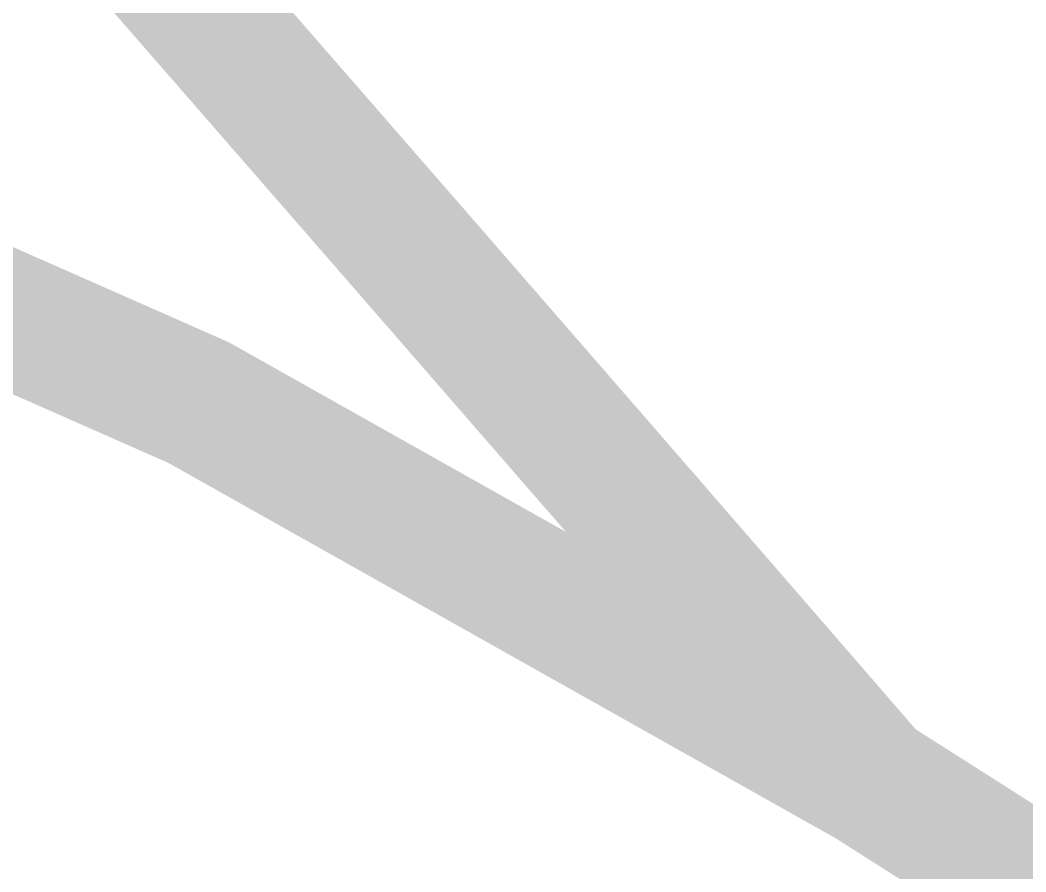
# Model space of a CAD drawing. Header units: inches. Extents: x -18 to 217, y -14 to 159.
# Drawn here: x 46.8992 to 46.9939, y 37.3249 to 37.405 of the extents above; entities that cross this region are included whole.
import ezdxf

# ---------------------------------------------------------------- set-up
doc = ezdxf.new("R2010")
doc.units = ezdxf.units.IN
for name, color, linetype in [('Dimension', 6, 'Continuous'), ('Fabrication', 76, 'Continuous'), ('Top Layer', 1, 'Continuous'), ('Top Overlay', 2, 'Continuous')]:
    doc.layers.add(name, color=color, linetype=linetype)
doc.styles.add('Arial', font='', dxfattribs={"height": 0.2})
doc.styles.get('Arial').set_extended_font_data('Arial')

msp = doc.modelspace()

# ---------------------------------------------------------------- linework, layer by layer
at = {"layer": 'Dimension', "const_width": 0.254}
for points in [[(58.31, 19.466999, 1), (13.309999, 19.466999, 1)], [(54.560335, 19.466926, 1), (17.060334, 19.466926, 1)]]:
    msp.add_lwpolyline(points, format="xyb", close=True, dxfattribs=at)
at = {"layer": 'Fabrication', "const_width": 0.0127}
for points in [[(45.830444, 36.698288, -0.589806), (46.979322, 37.333425)], [(45.830444, 36.698288, -0.589806), (46.979322, 37.333425)], [(45.830444, 36.698288, -0.589806), (46.979322, 37.333425)], [(45.830444, 36.698288, -0.589806), (46.979322, 37.333425)], [(46.979319, 37.333428, -0.008618), (47.585592, 36.937947)], [(46.979319, 37.333428, -0.008618), (47.585592, 36.937947)], [(46.979319, 37.333428, -0.008618), (47.585592, 36.937947)], [(46.979319, 37.333428, -0.008618), (47.585592, 36.937947)], [(46.979319, 37.333425, -0.033801), (46.979319, 37.333425)], [(46.979319, 37.333425, -0.033801), (46.979319, 37.333425)]]:
    msp.add_lwpolyline(points, format="xyb", dxfattribs=at)
for points in [[(46.911412, 37.411528), (46.915593, 37.40673)], [(46.911412, 37.411528), (46.915593, 37.40673)], [(46.915593, 37.40673), (46.919441, 37.402318)], [(46.915593, 37.40673), (46.919441, 37.402318)], [(46.919441, 37.402318), (46.922751, 37.398518)], [(46.919441, 37.402318), (46.922751, 37.398518)], [(46.922751, 37.398518), (46.925768, 37.395056)], [(46.922751, 37.398518), (46.925768, 37.395056)], [(46.925768, 37.395056), (46.928507, 37.391914)], [(46.925768, 37.395056), (46.928507, 37.391914)], [(46.928507, 37.391914), (46.930975, 37.389077)], [(46.928507, 37.391914), (46.930975, 37.389077)], [(46.930975, 37.389077), (46.933195, 37.386529)], [(46.930975, 37.389077), (46.933195, 37.386529)], [(46.933195, 37.386529), (46.935367, 37.384035)], [(46.933195, 37.386529), (46.935367, 37.384035)], [(46.935367, 37.384035), (46.937303, 37.38181)], [(46.935367, 37.384035), (46.937303, 37.38181)], [(46.937303, 37.38181), (46.939197, 37.379631)], [(46.937303, 37.38181), (46.939197, 37.379631)], [(46.939197, 37.379631), (46.940871, 37.377708)], [(46.939197, 37.379631), (46.940871, 37.377708)], [(46.940871, 37.377708), (46.942512, 37.375821)], [(46.940871, 37.377708), (46.942512, 37.375821)], [(46.942512, 37.375821), (46.944123, 37.373969)], [(46.942512, 37.375821), (46.944123, 37.373969)], [(46.944123, 37.373969), (46.945527, 37.372356)], [(46.944123, 37.373969), (46.945527, 37.372356)], [(46.945527, 37.372356), (46.946904, 37.370771)], [(46.945527, 37.372356), (46.946904, 37.370771)], [(46.946904, 37.370771), (46.948258, 37.369217)], [(46.946904, 37.370771), (46.948258, 37.369217)], [(46.948258, 37.369217), (46.949584, 37.36769)], [(46.948258, 37.369217), (46.949584, 37.36769)], [(46.949584, 37.36769), (46.950721, 37.366379)], [(46.949584, 37.36769), (46.950721, 37.366379)], [(46.950721, 37.366379), (46.951842, 37.365092)], [(46.950721, 37.366379), (46.951842, 37.365092)], [(46.951842, 37.365092), (46.952939, 37.363829)], [(46.951842, 37.365092), (46.952939, 37.363829)], [(46.952939, 37.363829), (46.954018, 37.36259)], [(46.952939, 37.363829), (46.954018, 37.36259)], [(46.954018, 37.36259), (46.955075, 37.361371)], [(46.954018, 37.36259), (46.955075, 37.361371)], [(46.955075, 37.361371), (46.955964, 37.360347)], [(46.955075, 37.361371), (46.955964, 37.360347)], [(46.955964, 37.360347), (46.956838, 37.359341)], [(46.955964, 37.360347), (46.956838, 37.359341)], [(46.956838, 37.359341), (46.957699, 37.35835)], [(46.956838, 37.359341), (46.957699, 37.35835)], [(46.957699, 37.35835), (46.958542, 37.35738)], [(46.957699, 37.35835), (46.958542, 37.35738)], [(46.958542, 37.35738), (46.95937, 37.356428)], [(46.958542, 37.35738), (46.95937, 37.356428)], [(46.95937, 37.356428), (46.960183, 37.35549)], [(46.95937, 37.356428), (46.960183, 37.35549)], [(46.960183, 37.35549), (46.960978, 37.354573)], [(46.960183, 37.35549), (46.960978, 37.354573)], [(46.960978, 37.354573), (46.961631, 37.353822)], [(46.960978, 37.354573), (46.961631, 37.353822)], [(46.961631, 37.353822), (46.962271, 37.353085)], [(46.961631, 37.353822), (46.962271, 37.353085)], [(46.962271, 37.353085), (46.962901, 37.352359)], [(46.962271, 37.353085), (46.962901, 37.352359)], [(46.962901, 37.352359), (46.963521, 37.351645)], [(46.962901, 37.352359), (46.963521, 37.351645)], [(46.963521, 37.351645), (46.964128, 37.350946)], [(46.963521, 37.351645), (46.964128, 37.350946)], [(46.964128, 37.350946), (46.964724, 37.350258)], [(46.964128, 37.350946), (46.964724, 37.350258)], [(46.964724, 37.350258), (46.965309, 37.349585)], [(46.964724, 37.350258), (46.965309, 37.349585)], [(46.965309, 37.349585), (46.965883, 37.348922)], [(46.965309, 37.349585), (46.965883, 37.348922)], [(46.965883, 37.348922), (46.966447, 37.348274)], [(46.965883, 37.348922), (46.966447, 37.348274)], [(46.966447, 37.348274), (46.966998, 37.347639)], [(46.966447, 37.348274), (46.966998, 37.347639)], [(46.966998, 37.347639), (46.967536, 37.347017)], [(46.966998, 37.347639), (46.967536, 37.347017)], [(46.967536, 37.347017), (46.968067, 37.346407)], [(46.967536, 37.347017), (46.968067, 37.346407)], [(46.968067, 37.346407), (46.968583, 37.34581)], [(46.968067, 37.346407), (46.968583, 37.34581)], [(46.968583, 37.34581), (46.969088, 37.345229)], [(46.968583, 37.34581), (46.969088, 37.345229)], [(46.969088, 37.345229), (46.969583, 37.34466)], [(46.969088, 37.345229), (46.969583, 37.34466)], [(46.969583, 37.34466), (46.970064, 37.344104)], [(46.969583, 37.34466), (46.970064, 37.344104)], [(46.970064, 37.344104), (46.970536, 37.34356)], [(46.970064, 37.344104), (46.970536, 37.34356)], [(46.970536, 37.34356), (46.970993, 37.343032)], [(46.970536, 37.34356), (46.970993, 37.343032)], [(46.970993, 37.343032), (46.97144, 37.342516)], [(46.970993, 37.343032), (46.97144, 37.342516)], [(46.97144, 37.342516), (46.971877, 37.342013)], [(46.97144, 37.342516), (46.971877, 37.342013)], [(46.971877, 37.342013), (46.972299, 37.341526)], [(46.971877, 37.342013), (46.972299, 37.341526)], [(46.972299, 37.341526), (46.972791, 37.340957)], [(46.972299, 37.341526), (46.972791, 37.340957)], [(46.972791, 37.340957), (46.973266, 37.34041)], [(46.972791, 37.340957), (46.973266, 37.34041)], [(46.973266, 37.34041), (46.975319, 37.338043)], [(46.973266, 37.34041), (46.975319, 37.338043)], [(46.975319, 37.338043), (46.975631, 37.337682)], [(46.975319, 37.338043), (46.975631, 37.337682)], [(46.975631, 37.337682), (46.975812, 37.337474)], [(46.975631, 37.337682), (46.975812, 37.337474)], [(46.975812, 37.337474), (46.975989, 37.337268)], [(46.975812, 37.337474), (46.975989, 37.337268)], [(46.975989, 37.337268), (46.976104, 37.337136)], [(46.975989, 37.337268), (46.976104, 37.337136)], [(46.976104, 37.337136), (46.976218, 37.337004)], [(46.976104, 37.337136), (46.976218, 37.337004)], [(46.976218, 37.337004), (46.97633, 37.336877)], [(46.976218, 37.337004), (46.97633, 37.336877)], [(46.97633, 37.336877), (46.976439, 37.33675)], [(46.97633, 37.336877), (46.976439, 37.33675)], [(46.976439, 37.33675), (46.976492, 37.336687)], [(46.976439, 37.33675), (46.976492, 37.336687)], [(46.976492, 37.336687), (46.976546, 37.336626)], [(46.976492, 37.336687), (46.976546, 37.336626)], [(46.976546, 37.336626), (46.976599, 37.336565)], [(46.976546, 37.336626), (46.976599, 37.336565)], [(46.976599, 37.336565), (46.976652, 37.336504)], [(46.976599, 37.336565), (46.976652, 37.336504)], [(46.976652, 37.336504), (46.976703, 37.336443)], [(46.976652, 37.336504), (46.976703, 37.336443)], [(46.976703, 37.336443), (46.976754, 37.336385)], [(46.976703, 37.336443), (46.976754, 37.336385)], [(46.976754, 37.336385), (46.976805, 37.336326)], [(46.976754, 37.336385), (46.976805, 37.336326)], [(46.976805, 37.336326), (46.976855, 37.336268)], [(46.976805, 37.336326), (46.976855, 37.336268)], [(46.976855, 37.336268), (46.976906, 37.336209)], [(46.976855, 37.336268), (46.976906, 37.336209)], [(46.976906, 37.336209), (46.976957, 37.336153)], [(46.976906, 37.336209), (46.976957, 37.336153)], [(46.976957, 37.336153), (46.977005, 37.336095)], [(46.976957, 37.336153), (46.977005, 37.336095)], [(46.977005, 37.336095), (46.977054, 37.336039)], [(46.977005, 37.336095), (46.977054, 37.336039)], [(46.977054, 37.336039), (46.977102, 37.335986)], [(46.977054, 37.336039), (46.977102, 37.335986)], [(46.977102, 37.335986), (46.97715, 37.33593)], [(46.977102, 37.335986), (46.97715, 37.33593)], [(46.97715, 37.33593), (46.977196, 37.335877)], [(46.97715, 37.33593), (46.977196, 37.335877)], [(46.977196, 37.335877), (46.977242, 37.335823)], [(46.977196, 37.335877), (46.977242, 37.335823)], [(46.977242, 37.335823), (46.977287, 37.33577)], [(46.977242, 37.335823), (46.977287, 37.33577)], [(46.977287, 37.33577), (46.977333, 37.335717)], [(46.977287, 37.33577), (46.977333, 37.335717)], [(46.977333, 37.335717), (46.977379, 37.335666)], [(46.977333, 37.335717), (46.977379, 37.335666)], [(46.977379, 37.335666), (46.977424, 37.335612)], [(46.977379, 37.335666), (46.977424, 37.335612)], [(46.977424, 37.335612), (46.977468, 37.335562)], [(46.977424, 37.335612), (46.977468, 37.335562)], [(46.977468, 37.335562), (46.977511, 37.335513)], [(46.977468, 37.335562), (46.977511, 37.335513)], [(46.977511, 37.335513), (46.977554, 37.335463)], [(46.977511, 37.335513), (46.977554, 37.335463)], [(46.977554, 37.335463), (46.977597, 37.335414)], [(46.977554, 37.335463), (46.977597, 37.335414)], [(46.977597, 37.335414), (46.977638, 37.335366)], [(46.977597, 37.335414), (46.977638, 37.335366)], [(46.977638, 37.335366), (46.977678, 37.335318)], [(46.977638, 37.335366), (46.977678, 37.335318)], [(46.977678, 37.335318), (46.977722, 37.33527)], [(46.977678, 37.335318), (46.977722, 37.33527)], [(46.977722, 37.33527), (46.97776, 37.335224)], [(46.977722, 37.33527), (46.97776, 37.335224)], [(46.97776, 37.335224), (46.9778, 37.335178)], [(46.97776, 37.335224), (46.9778, 37.335178)], [(46.9778, 37.335178), (46.977841, 37.335132)], [(46.9778, 37.335178), (46.977841, 37.335132)], [(46.977841, 37.335132), (46.977879, 37.335087)], [(46.977841, 37.335132), (46.977879, 37.335087)], [(46.977879, 37.335087), (46.977917, 37.335043)], [(46.977879, 37.335087), (46.977917, 37.335043)], [(46.977917, 37.335043), (46.977955, 37.335)], [(46.977917, 37.335043), (46.977955, 37.335)], [(46.977955, 37.335), (46.977993, 37.334957)], [(46.977955, 37.335), (46.977993, 37.334957)], [(46.977993, 37.334957), (46.978029, 37.334914)], [(46.977993, 37.334957), (46.978029, 37.334914)], [(46.978029, 37.334914), (46.978067, 37.334871)], [(46.978029, 37.334914), (46.978067, 37.334871)], [(46.978067, 37.334871), (46.978103, 37.33483)], [(46.978067, 37.334871), (46.978103, 37.33483)], [(46.978103, 37.33483), (46.978138, 37.334789)], [(46.978103, 37.33483), (46.978138, 37.334789)], [(46.978138, 37.334789), (46.978171, 37.334749)], [(46.978138, 37.334789), (46.978171, 37.334749)], [(46.978171, 37.334749), (46.978207, 37.334711)], [(46.978171, 37.334749), (46.978207, 37.334711)], [(46.978207, 37.334711), (46.97824, 37.33467)], [(46.978207, 37.334711), (46.97824, 37.33467)], [(46.97824, 37.33467), (46.978273, 37.334632)], [(46.97824, 37.33467), (46.978273, 37.334632)], [(46.978273, 37.334632), (46.978306, 37.334594)], [(46.978273, 37.334632), (46.978306, 37.334594)], [(46.978306, 37.334594), (46.978339, 37.334556)], [(46.978306, 37.334594), (46.978339, 37.334556)], [(46.978339, 37.334556), (46.978369, 37.33452)], [(46.978339, 37.334556), (46.978369, 37.33452)], [(46.978369, 37.33452), (46.978402, 37.334485)], [(46.978369, 37.33452), (46.978402, 37.334485)], [(46.978402, 37.334485), (46.978433, 37.334449)], [(46.978402, 37.334485), (46.978433, 37.334449)], [(46.978433, 37.334449), (46.978463, 37.334414)], [(46.978433, 37.334449), (46.978463, 37.334414)], [(46.978463, 37.334414), (46.978491, 37.334381)], [(46.978463, 37.334414), (46.978491, 37.334381)], [(46.978491, 37.334381), (46.978522, 37.334345)], [(46.978491, 37.334381), (46.978522, 37.334345)], [(46.978522, 37.334345), (46.97855, 37.334312)], [(46.978522, 37.334345), (46.97855, 37.334312)], [(46.97855, 37.334312), (46.978578, 37.334281)], [(46.97855, 37.334312), (46.978578, 37.334281)], [(46.978578, 37.334281), (46.978606, 37.334248)], [(46.978578, 37.334281), (46.978606, 37.334248)], [(46.978606, 37.334248), (46.978633, 37.334218)], [(46.978606, 37.334248), (46.978633, 37.334218)], [(46.978633, 37.334218), (46.978659, 37.334187)], [(46.978633, 37.334218), (46.978659, 37.334187)], [(46.978659, 37.334187), (46.978684, 37.334157)], [(46.978659, 37.334187), (46.978684, 37.334157)], [(46.978684, 37.334157), (46.97871, 37.334127)], [(46.978684, 37.334157), (46.97871, 37.334127)], [(46.97871, 37.334127), (46.978735, 37.334099)], [(46.97871, 37.334127), (46.978735, 37.334099)], [(46.978735, 37.334099), (46.97876, 37.334071)], [(46.978735, 37.334099), (46.97876, 37.334071)], [(46.97876, 37.334071), (46.978783, 37.334043)], [(46.97876, 37.334071), (46.978783, 37.334043)], [(46.978783, 37.334043), (46.978809, 37.334015)], [(46.978783, 37.334043), (46.978809, 37.334015)], [(46.978809, 37.334015), (46.978832, 37.333989)], [(46.978809, 37.334015), (46.978832, 37.333989)], [(46.978832, 37.333989), (46.978852, 37.333964)], [(46.978832, 37.333989), (46.978852, 37.333964)], [(46.978852, 37.333964), (46.978875, 37.333939)], [(46.978852, 37.333964), (46.978875, 37.333939)], [(46.978875, 37.333939), (46.978895, 37.333913)], [(46.978875, 37.333939), (46.978895, 37.333913)], [(46.978895, 37.333913), (46.978918, 37.333888)], [(46.978895, 37.333913), (46.978918, 37.333888)], [(46.978918, 37.333888), (46.978938, 37.333865)], [(46.978918, 37.333888), (46.978938, 37.333865)], [(46.978938, 37.333865), (46.978956, 37.333842)], [(46.978938, 37.333865), (46.978956, 37.333842)], [(46.978956, 37.333842), (46.978976, 37.333819)], [(46.978956, 37.333842), (46.978976, 37.333819)], [(46.978976, 37.333819), (46.978994, 37.333799)], [(46.978976, 37.333819), (46.978994, 37.333799)], [(46.978994, 37.333799), (46.979014, 37.333779)], [(46.978994, 37.333799), (46.979014, 37.333779)], [(46.979014, 37.333779), (46.979032, 37.333758)], [(46.979014, 37.333779), (46.979032, 37.333758)], [(46.979032, 37.333758), (46.979048, 37.333738)], [(46.979032, 37.333758), (46.979048, 37.333738)], [(46.979048, 37.333738), (46.979065, 37.333718)], [(46.979048, 37.333738), (46.979065, 37.333718)], [(46.979065, 37.333718), (46.979081, 37.3337)], [(46.979065, 37.333718), (46.979081, 37.3337)], [(46.979081, 37.3337), (46.979096, 37.333682)], [(46.979081, 37.3337), (46.979096, 37.333682)], [(46.979096, 37.333682), (46.979111, 37.333664)], [(46.979096, 37.333682), (46.979111, 37.333664)], [(46.979111, 37.333664), (46.979126, 37.333646)], [(46.979111, 37.333664), (46.979126, 37.333646)], [(46.979126, 37.333646), (46.979141, 37.333631)], [(46.979126, 37.333646), (46.979141, 37.333631)], [(46.979141, 37.333631), (46.979154, 37.333616)], [(46.979141, 37.333631), (46.979154, 37.333616)], [(46.979154, 37.333616), (46.979167, 37.333601)], [(46.979154, 37.333616), (46.979167, 37.333601)], [(46.979167, 37.333601), (46.97918, 37.333585)], [(46.979167, 37.333601), (46.97918, 37.333585)], [(46.97918, 37.333585), (46.979192, 37.333573)], [(46.97918, 37.333585), (46.979192, 37.333573)], [(46.979192, 37.333573), (46.979202, 37.33356)], [(46.979192, 37.333573), (46.979202, 37.33356)], [(46.979202, 37.33356), (46.979213, 37.333547)], [(46.979202, 37.33356), (46.979213, 37.333547)], [(46.979213, 37.333547), (46.979225, 37.333535)], [(46.979213, 37.333547), (46.979225, 37.333535)], [(46.979225, 37.333535), (46.979233, 37.333525)], [(46.979225, 37.333535), (46.979233, 37.333525)], [(46.979233, 37.333525), (46.979243, 37.333512)], [(46.979233, 37.333525), (46.979243, 37.333512)], [(46.979243, 37.333512), (46.979253, 37.333502)], [(46.979243, 37.333512), (46.979253, 37.333502)], [(46.979253, 37.333502), (46.979261, 37.333494)], [(46.979253, 37.333502), (46.979261, 37.333494)], [(46.979261, 37.333494), (46.979269, 37.333484)], [(46.979261, 37.333494), (46.979269, 37.333484)], [(46.979269, 37.333484), (46.979276, 37.333476)], [(46.979269, 37.333484), (46.979276, 37.333476)], [(46.979276, 37.333476), (46.979281, 37.333469)], [(46.979276, 37.333476), (46.979281, 37.333469)], [(46.979281, 37.333469), (46.979289, 37.333461)], [(46.979281, 37.333469), (46.979289, 37.333461)], [(46.979289, 37.333461), (46.979294, 37.333456)], [(46.979289, 37.333461), (46.979294, 37.333456)], [(46.979294, 37.333456), (46.979299, 37.333448)], [(46.979294, 37.333456), (46.979299, 37.333448)], [(46.979299, 37.333448), (46.979304, 37.333443)], [(46.979299, 37.333448), (46.979304, 37.333443)], [(46.979304, 37.333443), (46.979307, 37.333441)], [(46.979304, 37.333443), (46.979307, 37.333441)], [(46.979307, 37.333441), (46.979312, 37.333436)], [(46.979307, 37.333441), (46.979312, 37.333436)], [(46.979312, 37.333436), (46.979314, 37.333433)], [(46.979312, 37.333436), (46.979314, 37.333433)], [(46.979314, 37.333433), (46.979317, 37.333431)], [(46.979314, 37.333433), (46.979317, 37.333431)], [(46.979317, 37.333428), (46.979317, 37.333431)], [(46.979317, 37.333428), (46.979317, 37.333431)], [(46.979317, 37.333428), (46.979319, 37.333425)], [(46.979317, 37.333428), (46.979319, 37.333425)]]:
    msp.add_lwpolyline(points, dxfattribs=at)
at = {"layer": 'Fabrication', "const_width": 0.00635}
for points in [[(46.912418, 37.40673, 1), (46.918768, 37.40673, 1)], [(46.912418, 37.40673, 1), (46.918768, 37.40673, 1)], [(46.912418, 37.40673, 1), (46.918768, 37.40673, 1)], [(46.912418, 37.40673, 1), (46.918768, 37.40673, 1)], [(46.916266, 37.402318, 1), (46.922616, 37.402318, 1)], [(46.916266, 37.402318, 1), (46.922616, 37.402318, 1)], [(46.916266, 37.402318, 1), (46.922616, 37.402318, 1)], [(46.916266, 37.402318, 1), (46.922616, 37.402318, 1)], [(46.919576, 37.398518, 1), (46.925926, 37.398518, 1)], [(46.919576, 37.398518, 1), (46.925926, 37.398518, 1)], [(46.919576, 37.398518, 1), (46.925926, 37.398518, 1)], [(46.919576, 37.398518, 1), (46.925926, 37.398518, 1)], [(46.922593, 37.395056, 1), (46.928943, 37.395056, 1)], [(46.922593, 37.395056, 1), (46.928943, 37.395056, 1)], [(46.922593, 37.395056, 1), (46.928943, 37.395056, 1)], [(46.922593, 37.395056, 1), (46.928943, 37.395056, 1)], [(46.925332, 37.391914, 1), (46.931682, 37.391914, 1)], [(46.925332, 37.391914, 1), (46.931682, 37.391914, 1)], [(46.925332, 37.391914, 1), (46.931682, 37.391914, 1)], [(46.925332, 37.391914, 1), (46.931682, 37.391914, 1)], [(46.9278, 37.389077, 1), (46.93415, 37.389077, 1)], [(46.9278, 37.389077, 1), (46.93415, 37.389077, 1)], [(46.9278, 37.389077, 1), (46.93415, 37.389077, 1)], [(46.9278, 37.389077, 1), (46.93415, 37.389077, 1)], [(46.93002, 37.386529, 1), (46.93637, 37.386529, 1)], [(46.93002, 37.386529, 1), (46.93637, 37.386529, 1)], [(46.93002, 37.386529, 1), (46.93637, 37.386529, 1)], [(46.93002, 37.386529, 1), (46.93637, 37.386529, 1)], [(46.932192, 37.384035, 1), (46.938542, 37.384035, 1)], [(46.932192, 37.384035, 1), (46.938542, 37.384035, 1)], [(46.932192, 37.384035, 1), (46.938542, 37.384035, 1)], [(46.932192, 37.384035, 1), (46.938542, 37.384035, 1)], [(46.934128, 37.38181, 1), (46.940478, 37.38181, 1)], [(46.934128, 37.38181, 1), (46.940478, 37.38181, 1)], [(46.934128, 37.38181, 1), (46.940478, 37.38181, 1)], [(46.934128, 37.38181, 1), (46.940478, 37.38181, 1)], [(46.936022, 37.379631, 1), (46.942372, 37.379631, 1)], [(46.936022, 37.379631, 1), (46.942372, 37.379631, 1)], [(46.936022, 37.379631, 1), (46.942372, 37.379631, 1)], [(46.936022, 37.379631, 1), (46.942372, 37.379631, 1)], [(46.937696, 37.377708, 1), (46.944046, 37.377708, 1)], [(46.937696, 37.377708, 1), (46.944046, 37.377708, 1)], [(46.937696, 37.377708, 1), (46.944046, 37.377708, 1)], [(46.937696, 37.377708, 1), (46.944046, 37.377708, 1)], [(46.939337, 37.375821, 1), (46.945687, 37.375821, 1)], [(46.939337, 37.375821, 1), (46.945687, 37.375821, 1)], [(46.939337, 37.375821, 1), (46.945687, 37.375821, 1)], [(46.939337, 37.375821, 1), (46.945687, 37.375821, 1)], [(46.940948, 37.373969, 1), (46.947298, 37.373969, 1)], [(46.940948, 37.373969, 1), (46.947298, 37.373969, 1)], [(46.940948, 37.373969, 1), (46.947298, 37.373969, 1)], [(46.940948, 37.373969, 1), (46.947298, 37.373969, 1)], [(46.942352, 37.372356, 1), (46.948702, 37.372356, 1)], [(46.942352, 37.372356, 1), (46.948702, 37.372356, 1)], [(46.942352, 37.372356, 1), (46.948702, 37.372356, 1)], [(46.942352, 37.372356, 1), (46.948702, 37.372356, 1)], [(46.943729, 37.370771, 1), (46.950079, 37.370771, 1)], [(46.943729, 37.370771, 1), (46.950079, 37.370771, 1)], [(46.943729, 37.370771, 1), (46.950079, 37.370771, 1)], [(46.943729, 37.370771, 1), (46.950079, 37.370771, 1)], [(46.945083, 37.369217, 1), (46.951433, 37.369217, 1)], [(46.945083, 37.369217, 1), (46.951433, 37.369217, 1)], [(46.945083, 37.369217, 1), (46.951433, 37.369217, 1)], [(46.945083, 37.369217, 1), (46.951433, 37.369217, 1)], [(46.946409, 37.36769, 1), (46.952759, 37.36769, 1)], [(46.946409, 37.36769, 1), (46.952759, 37.36769, 1)], [(46.946409, 37.36769, 1), (46.952759, 37.36769, 1)], [(46.946409, 37.36769, 1), (46.952759, 37.36769, 1)], [(46.947546, 37.366379, 1), (46.953896, 37.366379, 1)], [(46.947546, 37.366379, 1), (46.953896, 37.366379, 1)], [(46.947546, 37.366379, 1), (46.953896, 37.366379, 1)], [(46.947546, 37.366379, 1), (46.953896, 37.366379, 1)], [(46.948667, 37.365092, 1), (46.955017, 37.365092, 1)], [(46.948667, 37.365092, 1), (46.955017, 37.365092, 1)], [(46.948667, 37.365092, 1), (46.955017, 37.365092, 1)], [(46.948667, 37.365092, 1), (46.955017, 37.365092, 1)], [(46.949764, 37.363829, 1), (46.956114, 37.363829, 1)], [(46.949764, 37.363829, 1), (46.956114, 37.363829, 1)], [(46.949764, 37.363829, 1), (46.956114, 37.363829, 1)], [(46.949764, 37.363829, 1), (46.956114, 37.363829, 1)], [(46.950843, 37.36259, 1), (46.957193, 37.36259, 1)], [(46.950843, 37.36259, 1), (46.957193, 37.36259, 1)], [(46.950843, 37.36259, 1), (46.957193, 37.36259, 1)], [(46.950843, 37.36259, 1), (46.957193, 37.36259, 1)], [(46.9519, 37.361371, 1), (46.95825, 37.361371, 1)], [(46.9519, 37.361371, 1), (46.95825, 37.361371, 1)], [(46.9519, 37.361371, 1), (46.95825, 37.361371, 1)], [(46.9519, 37.361371, 1), (46.95825, 37.361371, 1)], [(46.952789, 37.360347, 1), (46.959139, 37.360347, 1)], [(46.952789, 37.360347, 1), (46.959139, 37.360347, 1)], [(46.952789, 37.360347, 1), (46.959139, 37.360347, 1)], [(46.952789, 37.360347, 1), (46.959139, 37.360347, 1)], [(46.953663, 37.359341, 1), (46.960013, 37.359341, 1)], [(46.953663, 37.359341, 1), (46.960013, 37.359341, 1)], [(46.953663, 37.359341, 1), (46.960013, 37.359341, 1)], [(46.953663, 37.359341, 1), (46.960013, 37.359341, 1)], [(46.954524, 37.35835, 1), (46.960874, 37.35835, 1)], [(46.954524, 37.35835, 1), (46.960874, 37.35835, 1)], [(46.954524, 37.35835, 1), (46.960874, 37.35835, 1)], [(46.954524, 37.35835, 1), (46.960874, 37.35835, 1)], [(46.955367, 37.35738, 1), (46.961717, 37.35738, 1)], [(46.955367, 37.35738, 1), (46.961717, 37.35738, 1)], [(46.955367, 37.35738, 1), (46.961717, 37.35738, 1)], [(46.955367, 37.35738, 1), (46.961717, 37.35738, 1)], [(46.956195, 37.356428, 1), (46.962545, 37.356428, 1)], [(46.956195, 37.356428, 1), (46.962545, 37.356428, 1)], [(46.956195, 37.356428, 1), (46.962545, 37.356428, 1)], [(46.956195, 37.356428, 1), (46.962545, 37.356428, 1)], [(46.957008, 37.35549, 1), (46.963358, 37.35549, 1)], [(46.957008, 37.35549, 1), (46.963358, 37.35549, 1)], [(46.957008, 37.35549, 1), (46.963358, 37.35549, 1)], [(46.957008, 37.35549, 1), (46.963358, 37.35549, 1)], [(46.957803, 37.354573, 1), (46.964153, 37.354573, 1)], [(46.957803, 37.354573, 1), (46.964153, 37.354573, 1)], [(46.957803, 37.354573, 1), (46.964153, 37.354573, 1)], [(46.957803, 37.354573, 1), (46.964153, 37.354573, 1)], [(46.958456, 37.353822, 1), (46.964806, 37.353822, 1)], [(46.958456, 37.353822, 1), (46.964806, 37.353822, 1)], [(46.958456, 37.353822, 1), (46.964806, 37.353822, 1)], [(46.958456, 37.353822, 1), (46.964806, 37.353822, 1)], [(46.959096, 37.353085, 1), (46.965446, 37.353085, 1)], [(46.959096, 37.353085, 1), (46.965446, 37.353085, 1)], [(46.959096, 37.353085, 1), (46.965446, 37.353085, 1)], [(46.959096, 37.353085, 1), (46.965446, 37.353085, 1)], [(46.959726, 37.352359, 1), (46.966076, 37.352359, 1)], [(46.959726, 37.352359, 1), (46.966076, 37.352359, 1)], [(46.959726, 37.352359, 1), (46.966076, 37.352359, 1)], [(46.959726, 37.352359, 1), (46.966076, 37.352359, 1)], [(46.960346, 37.351645, 1), (46.966695, 37.351645, 1)], [(46.960346, 37.351645, 1), (46.966695, 37.351645, 1)], [(46.960346, 37.351645, 1), (46.966695, 37.351645, 1)], [(46.960346, 37.351645, 1), (46.966695, 37.351645, 1)], [(46.960953, 37.350946, 1), (46.967303, 37.350946, 1)], [(46.960953, 37.350946, 1), (46.967303, 37.350946, 1)], [(46.960953, 37.350946, 1), (46.967303, 37.350946, 1)], [(46.960953, 37.350946, 1), (46.967303, 37.350946, 1)], [(46.961549, 37.350258, 1), (46.967899, 37.350258, 1)], [(46.961549, 37.350258, 1), (46.967899, 37.350258, 1)], [(46.961549, 37.350258, 1), (46.967899, 37.350258, 1)], [(46.961549, 37.350258, 1), (46.967899, 37.350258, 1)], [(46.962134, 37.349585, 1), (46.968484, 37.349585, 1)], [(46.962134, 37.349585, 1), (46.968484, 37.349585, 1)], [(46.962134, 37.349585, 1), (46.968484, 37.349585, 1)], [(46.962134, 37.349585, 1), (46.968484, 37.349585, 1)], [(46.962708, 37.348922, 1), (46.969058, 37.348922, 1)], [(46.962708, 37.348922, 1), (46.969058, 37.348922, 1)], [(46.962708, 37.348922, 1), (46.969058, 37.348922, 1)], [(46.962708, 37.348922, 1), (46.969058, 37.348922, 1)], [(46.963272, 37.348274, 1), (46.969622, 37.348274, 1)], [(46.963272, 37.348274, 1), (46.969622, 37.348274, 1)], [(46.963272, 37.348274, 1), (46.969622, 37.348274, 1)], [(46.963272, 37.348274, 1), (46.969622, 37.348274, 1)], [(46.963823, 37.347639, 1), (46.970173, 37.347639, 1)], [(46.963823, 37.347639, 1), (46.970173, 37.347639, 1)], [(46.963823, 37.347639, 1), (46.970173, 37.347639, 1)], [(46.963823, 37.347639, 1), (46.970173, 37.347639, 1)], [(46.964361, 37.347017, 1), (46.970711, 37.347017, 1)], [(46.964361, 37.347017, 1), (46.970711, 37.347017, 1)], [(46.964361, 37.347017, 1), (46.970711, 37.347017, 1)], [(46.964361, 37.347017, 1), (46.970711, 37.347017, 1)], [(46.964892, 37.346407, 1), (46.971242, 37.346407, 1)], [(46.964892, 37.346407, 1), (46.971242, 37.346407, 1)], [(46.964892, 37.346407, 1), (46.971242, 37.346407, 1)], [(46.964892, 37.346407, 1), (46.971242, 37.346407, 1)], [(46.965408, 37.34581, 1), (46.971758, 37.34581, 1)], [(46.965408, 37.34581, 1), (46.971758, 37.34581, 1)], [(46.965408, 37.34581, 1), (46.971758, 37.34581, 1)], [(46.965408, 37.34581, 1), (46.971758, 37.34581, 1)], [(46.965913, 37.345229, 1), (46.972263, 37.345229, 1)], [(46.965913, 37.345229, 1), (46.972263, 37.345229, 1)], [(46.965913, 37.345229, 1), (46.972263, 37.345229, 1)], [(46.965913, 37.345229, 1), (46.972263, 37.345229, 1)], [(46.966408, 37.34466, 1), (46.972758, 37.34466, 1)], [(46.966408, 37.34466, 1), (46.972758, 37.34466, 1)], [(46.966408, 37.34466, 1), (46.972758, 37.34466, 1)], [(46.966408, 37.34466, 1), (46.972758, 37.34466, 1)], [(46.966889, 37.344104, 1), (46.973239, 37.344104, 1)], [(46.966889, 37.344104, 1), (46.973239, 37.344104, 1)], [(46.966889, 37.344104, 1), (46.973239, 37.344104, 1)], [(46.966889, 37.344104, 1), (46.973239, 37.344104, 1)], [(46.967361, 37.34356, 1), (46.973711, 37.34356, 1)], [(46.967361, 37.34356, 1), (46.973711, 37.34356, 1)], [(46.967361, 37.34356, 1), (46.973711, 37.34356, 1)], [(46.967361, 37.34356, 1), (46.973711, 37.34356, 1)], [(46.967818, 37.343032, 1), (46.974168, 37.343032, 1)], [(46.967818, 37.343032, 1), (46.974168, 37.343032, 1)], [(46.967818, 37.343032, 1), (46.974168, 37.343032, 1)], [(46.967818, 37.343032, 1), (46.974168, 37.343032, 1)], [(46.968265, 37.342516, 1), (46.974615, 37.342516, 1)], [(46.968265, 37.342516, 1), (46.974615, 37.342516, 1)], [(46.968265, 37.342516, 1), (46.974615, 37.342516, 1)], [(46.968265, 37.342516, 1), (46.974615, 37.342516, 1)], [(46.968702, 37.342013, 1), (46.975052, 37.342013, 1)], [(46.968702, 37.342013, 1), (46.975052, 37.342013, 1)], [(46.968702, 37.342013, 1), (46.975052, 37.342013, 1)], [(46.968702, 37.342013, 1), (46.975052, 37.342013, 1)], [(46.969124, 37.341526, 1), (46.975474, 37.341526, 1)], [(46.969124, 37.341526, 1), (46.975474, 37.341526, 1)], [(46.969124, 37.341526, 1), (46.975474, 37.341526, 1)], [(46.969124, 37.341526, 1), (46.975474, 37.341526, 1)], [(46.969617, 37.340957, 1), (46.975966, 37.340957, 1)], [(46.969617, 37.340957, 1), (46.975966, 37.340957, 1)], [(46.969617, 37.340957, 1), (46.975966, 37.340957, 1)], [(46.969617, 37.340957, 1), (46.975966, 37.340957, 1)], [(46.970091, 37.34041, 1), (46.976441, 37.34041, 1)], [(46.970091, 37.34041, 1), (46.976441, 37.34041, 1)], [(46.970091, 37.34041, 1), (46.976441, 37.34041, 1)], [(46.970091, 37.34041, 1), (46.976441, 37.34041, 1)], [(46.972144, 37.338043, 1), (46.978494, 37.338043, 1)], [(46.972144, 37.338043, 1), (46.978494, 37.338043, 1)], [(46.972144, 37.338043, 1), (46.978494, 37.338043, 1)], [(46.972144, 37.338043, 1), (46.978494, 37.338043, 1)], [(46.972456, 37.337682, 1), (46.978806, 37.337682, 1)], [(46.972456, 37.337682, 1), (46.978806, 37.337682, 1)], [(46.972456, 37.337682, 1), (46.978806, 37.337682, 1)], [(46.972456, 37.337682, 1), (46.978806, 37.337682, 1)], [(46.972637, 37.337474, 1), (46.978987, 37.337474, 1)], [(46.972637, 37.337474, 1), (46.978987, 37.337474, 1)], [(46.972637, 37.337474, 1), (46.978987, 37.337474, 1)], [(46.972637, 37.337474, 1), (46.978987, 37.337474, 1)], [(46.972814, 37.337268, 1), (46.979164, 37.337268, 1)], [(46.972814, 37.337268, 1), (46.979164, 37.337268, 1)], [(46.972814, 37.337268, 1), (46.979164, 37.337268, 1)], [(46.972814, 37.337268, 1), (46.979164, 37.337268, 1)], [(46.972929, 37.337136, 1), (46.979279, 37.337136, 1)], [(46.972929, 37.337136, 1), (46.979279, 37.337136, 1)], [(46.972929, 37.337136, 1), (46.979279, 37.337136, 1)], [(46.972929, 37.337136, 1), (46.979279, 37.337136, 1)], [(46.973043, 37.337004, 1), (46.979393, 37.337004, 1)], [(46.973043, 37.337004, 1), (46.979393, 37.337004, 1)], [(46.973043, 37.337004, 1), (46.979393, 37.337004, 1)], [(46.973043, 37.337004, 1), (46.979393, 37.337004, 1)], [(46.973155, 37.336877, 1), (46.979505, 37.336877, 1)], [(46.973155, 37.336877, 1), (46.979505, 37.336877, 1)], [(46.973155, 37.336877, 1), (46.979505, 37.336877, 1)], [(46.973155, 37.336877, 1), (46.979505, 37.336877, 1)], [(46.973264, 37.33675, 1), (46.979614, 37.33675, 1)], [(46.973264, 37.33675, 1), (46.979614, 37.33675, 1)], [(46.973264, 37.33675, 1), (46.979614, 37.33675, 1)], [(46.973264, 37.33675, 1), (46.979614, 37.33675, 1)], [(46.973317, 37.336687, 1), (46.979667, 37.336687, 1)], [(46.973317, 37.336687, 1), (46.979667, 37.336687, 1)], [(46.973317, 37.336687, 1), (46.979667, 37.336687, 1)], [(46.973317, 37.336687, 1), (46.979667, 37.336687, 1)], [(46.973371, 37.336626, 1), (46.979721, 37.336626, 1)], [(46.973371, 37.336626, 1), (46.979721, 37.336626, 1)], [(46.973371, 37.336626, 1), (46.979721, 37.336626, 1)], [(46.973371, 37.336626, 1), (46.979721, 37.336626, 1)], [(46.973424, 37.336565, 1), (46.979774, 37.336565, 1)], [(46.973424, 37.336565, 1), (46.979774, 37.336565, 1)], [(46.973424, 37.336565, 1), (46.979774, 37.336565, 1)], [(46.973424, 37.336565, 1), (46.979774, 37.336565, 1)], [(46.973477, 37.336504, 1), (46.979827, 37.336504, 1)], [(46.973477, 37.336504, 1), (46.979827, 37.336504, 1)], [(46.973477, 37.336504, 1), (46.979827, 37.336504, 1)], [(46.973477, 37.336504, 1), (46.979827, 37.336504, 1)], [(46.973528, 37.336443, 1), (46.979878, 37.336443, 1)], [(46.973528, 37.336443, 1), (46.979878, 37.336443, 1)], [(46.973528, 37.336443, 1), (46.979878, 37.336443, 1)], [(46.973528, 37.336443, 1), (46.979878, 37.336443, 1)], [(46.973579, 37.336385, 1), (46.979929, 37.336385, 1)], [(46.973579, 37.336385, 1), (46.979929, 37.336385, 1)], [(46.973579, 37.336385, 1), (46.979929, 37.336385, 1)], [(46.973579, 37.336385, 1), (46.979929, 37.336385, 1)], [(46.97363, 37.336326, 1), (46.97998, 37.336326, 1)], [(46.97363, 37.336326, 1), (46.97998, 37.336326, 1)], [(46.97363, 37.336326, 1), (46.97998, 37.336326, 1)], [(46.97363, 37.336326, 1), (46.97998, 37.336326, 1)], [(46.973681, 37.336268, 1), (46.98003, 37.336268, 1)], [(46.973681, 37.336268, 1), (46.98003, 37.336268, 1)], [(46.973681, 37.336268, 1), (46.98003, 37.336268, 1)], [(46.973681, 37.336268, 1), (46.98003, 37.336268, 1)], [(46.973731, 37.336209, 1), (46.980081, 37.336209, 1)], [(46.973731, 37.336209, 1), (46.980081, 37.336209, 1)], [(46.973731, 37.336209, 1), (46.980081, 37.336209, 1)], [(46.973731, 37.336209, 1), (46.980081, 37.336209, 1)], [(46.973782, 37.336153, 1), (46.980132, 37.336153, 1)], [(46.973782, 37.336153, 1), (46.980132, 37.336153, 1)], [(46.973782, 37.336153, 1), (46.980132, 37.336153, 1)], [(46.973782, 37.336153, 1), (46.980132, 37.336153, 1)], [(46.97383, 37.336095, 1), (46.98018, 37.336095, 1)], [(46.97383, 37.336095, 1), (46.98018, 37.336095, 1)], [(46.97383, 37.336095, 1), (46.98018, 37.336095, 1)], [(46.97383, 37.336095, 1), (46.98018, 37.336095, 1)], [(46.973879, 37.336039, 1), (46.980229, 37.336039, 1)], [(46.973879, 37.336039, 1), (46.980229, 37.336039, 1)], [(46.973879, 37.336039, 1), (46.980229, 37.336039, 1)], [(46.973879, 37.336039, 1), (46.980229, 37.336039, 1)], [(46.973927, 37.335986, 1), (46.980277, 37.335986, 1)], [(46.973927, 37.335986, 1), (46.980277, 37.335986, 1)], [(46.973927, 37.335986, 1), (46.980277, 37.335986, 1)], [(46.973927, 37.335986, 1), (46.980277, 37.335986, 1)], [(46.973975, 37.33593, 1), (46.980325, 37.33593, 1)], [(46.973975, 37.33593, 1), (46.980325, 37.33593, 1)], [(46.973975, 37.33593, 1), (46.980325, 37.33593, 1)], [(46.973975, 37.33593, 1), (46.980325, 37.33593, 1)], [(46.974021, 37.335877, 1), (46.980371, 37.335877, 1)], [(46.974021, 37.335877, 1), (46.980371, 37.335877, 1)], [(46.974021, 37.335877, 1), (46.980371, 37.335877, 1)], [(46.974021, 37.335877, 1), (46.980371, 37.335877, 1)], [(46.974067, 37.335823, 1), (46.980417, 37.335823, 1)], [(46.974067, 37.335823, 1), (46.980417, 37.335823, 1)], [(46.974067, 37.335823, 1), (46.980417, 37.335823, 1)], [(46.974067, 37.335823, 1), (46.980417, 37.335823, 1)], [(46.974112, 37.33577, 1), (46.980462, 37.33577, 1)], [(46.974112, 37.33577, 1), (46.980462, 37.33577, 1)], [(46.974112, 37.33577, 1), (46.980462, 37.33577, 1)], [(46.974112, 37.33577, 1), (46.980462, 37.33577, 1)], [(46.974158, 37.335717, 1), (46.980508, 37.335717, 1)], [(46.974158, 37.335717, 1), (46.980508, 37.335717, 1)], [(46.974158, 37.335717, 1), (46.980508, 37.335717, 1)], [(46.974158, 37.335717, 1), (46.980508, 37.335717, 1)], [(46.974204, 37.335666, 1), (46.980554, 37.335666, 1)], [(46.974204, 37.335666, 1), (46.980554, 37.335666, 1)], [(46.974204, 37.335666, 1), (46.980554, 37.335666, 1)], [(46.974204, 37.335666, 1), (46.980554, 37.335666, 1)], [(46.974249, 37.335612, 1), (46.980599, 37.335612, 1)], [(46.974249, 37.335612, 1), (46.980599, 37.335612, 1)], [(46.974249, 37.335612, 1), (46.980599, 37.335612, 1)], [(46.974249, 37.335612, 1), (46.980599, 37.335612, 1)], [(46.974293, 37.335562, 1), (46.980643, 37.335562, 1)], [(46.974293, 37.335562, 1), (46.980643, 37.335562, 1)], [(46.974293, 37.335562, 1), (46.980643, 37.335562, 1)], [(46.974293, 37.335562, 1), (46.980643, 37.335562, 1)], [(46.974336, 37.335513, 1), (46.980686, 37.335513, 1)], [(46.974336, 37.335513, 1), (46.980686, 37.335513, 1)], [(46.974336, 37.335513, 1), (46.980686, 37.335513, 1)], [(46.974336, 37.335513, 1), (46.980686, 37.335513, 1)], [(46.974379, 37.335463, 1), (46.980729, 37.335463, 1)], [(46.974379, 37.335463, 1), (46.980729, 37.335463, 1)], [(46.974379, 37.335463, 1), (46.980729, 37.335463, 1)], [(46.974379, 37.335463, 1), (46.980729, 37.335463, 1)], [(46.974422, 37.335414, 1), (46.980772, 37.335414, 1)], [(46.974422, 37.335414, 1), (46.980772, 37.335414, 1)], [(46.974422, 37.335414, 1), (46.980772, 37.335414, 1)], [(46.974422, 37.335414, 1), (46.980772, 37.335414, 1)], [(46.974463, 37.335366, 1), (46.980813, 37.335366, 1)], [(46.974463, 37.335366, 1), (46.980813, 37.335366, 1)], [(46.974463, 37.335366, 1), (46.980813, 37.335366, 1)], [(46.974463, 37.335366, 1), (46.980813, 37.335366, 1)], [(46.974503, 37.335318, 1), (46.980853, 37.335318, 1)], [(46.974503, 37.335318, 1), (46.980853, 37.335318, 1)], [(46.974503, 37.335318, 1), (46.980853, 37.335318, 1)], [(46.974503, 37.335318, 1), (46.980853, 37.335318, 1)], [(46.974547, 37.33527, 1), (46.980897, 37.33527, 1)], [(46.974547, 37.33527, 1), (46.980897, 37.33527, 1)], [(46.974547, 37.33527, 1), (46.980897, 37.33527, 1)], [(46.974547, 37.33527, 1), (46.980897, 37.33527, 1)], [(46.974585, 37.335224, 1), (46.980935, 37.335224, 1)], [(46.974585, 37.335224, 1), (46.980935, 37.335224, 1)], [(46.974585, 37.335224, 1), (46.980935, 37.335224, 1)], [(46.974585, 37.335224, 1), (46.980935, 37.335224, 1)], [(46.974625, 37.335178, 1), (46.980975, 37.335178, 1)], [(46.974625, 37.335178, 1), (46.980975, 37.335178, 1)], [(46.974625, 37.335178, 1), (46.980975, 37.335178, 1)], [(46.974625, 37.335178, 1), (46.980975, 37.335178, 1)], [(46.974666, 37.335132, 1), (46.981016, 37.335132, 1)], [(46.974666, 37.335132, 1), (46.981016, 37.335132, 1)], [(46.974666, 37.335132, 1), (46.981016, 37.335132, 1)], [(46.974666, 37.335132, 1), (46.981016, 37.335132, 1)], [(46.974704, 37.335087, 1), (46.981054, 37.335087, 1)], [(46.974704, 37.335087, 1), (46.981054, 37.335087, 1)], [(46.974704, 37.335087, 1), (46.981054, 37.335087, 1)], [(46.974704, 37.335087, 1), (46.981054, 37.335087, 1)], [(46.974742, 37.335043, 1), (46.981092, 37.335043, 1)], [(46.974742, 37.335043, 1), (46.981092, 37.335043, 1)], [(46.974742, 37.335043, 1), (46.981092, 37.335043, 1)], [(46.974742, 37.335043, 1), (46.981092, 37.335043, 1)], [(46.97478, 37.335, 1), (46.98113, 37.335, 1)], [(46.97478, 37.335, 1), (46.98113, 37.335, 1)], [(46.97478, 37.335, 1), (46.98113, 37.335, 1)], [(46.97478, 37.335, 1), (46.98113, 37.335, 1)], [(46.974818, 37.334957, 1), (46.981168, 37.334957, 1)], [(46.974818, 37.334957, 1), (46.981168, 37.334957, 1)], [(46.974818, 37.334957, 1), (46.981168, 37.334957, 1)], [(46.974818, 37.334957, 1), (46.981168, 37.334957, 1)], [(46.974854, 37.334914, 1), (46.981204, 37.334914, 1)], [(46.974854, 37.334914, 1), (46.981204, 37.334914, 1)], [(46.974854, 37.334914, 1), (46.981204, 37.334914, 1)], [(46.974854, 37.334914, 1), (46.981204, 37.334914, 1)], [(46.974892, 37.334871, 1), (46.981242, 37.334871, 1)], [(46.974892, 37.334871, 1), (46.981242, 37.334871, 1)], [(46.974892, 37.334871, 1), (46.981242, 37.334871, 1)], [(46.974892, 37.334871, 1), (46.981242, 37.334871, 1)], [(46.974928, 37.33483, 1), (46.981278, 37.33483, 1)], [(46.974928, 37.33483, 1), (46.981278, 37.33483, 1)], [(46.974928, 37.33483, 1), (46.981278, 37.33483, 1)], [(46.974928, 37.33483, 1), (46.981278, 37.33483, 1)], [(46.974963, 37.334789, 1), (46.981313, 37.334789, 1)], [(46.974963, 37.334789, 1), (46.981313, 37.334789, 1)], [(46.974963, 37.334789, 1), (46.981313, 37.334789, 1)], [(46.974963, 37.334789, 1), (46.981313, 37.334789, 1)], [(46.974996, 37.334749, 1), (46.981346, 37.334749, 1)], [(46.974996, 37.334749, 1), (46.981346, 37.334749, 1)], [(46.974996, 37.334749, 1), (46.981346, 37.334749, 1)], [(46.974996, 37.334749, 1), (46.981346, 37.334749, 1)], [(46.975032, 37.334711, 1), (46.981382, 37.334711, 1)], [(46.975032, 37.334711, 1), (46.981382, 37.334711, 1)], [(46.975032, 37.334711, 1), (46.981382, 37.334711, 1)], [(46.975032, 37.334711, 1), (46.981382, 37.334711, 1)], [(46.975065, 37.33467, 1), (46.981415, 37.33467, 1)], [(46.975065, 37.33467, 1), (46.981415, 37.33467, 1)], [(46.975065, 37.33467, 1), (46.981415, 37.33467, 1)], [(46.975065, 37.33467, 1), (46.981415, 37.33467, 1)], [(46.975098, 37.334632, 1), (46.981448, 37.334632, 1)], [(46.975098, 37.334632, 1), (46.981448, 37.334632, 1)], [(46.975098, 37.334632, 1), (46.981448, 37.334632, 1)], [(46.975098, 37.334632, 1), (46.981448, 37.334632, 1)], [(46.975131, 37.334594, 1), (46.981481, 37.334594, 1)], [(46.975131, 37.334594, 1), (46.981481, 37.334594, 1)], [(46.975131, 37.334594, 1), (46.981481, 37.334594, 1)], [(46.975131, 37.334594, 1), (46.981481, 37.334594, 1)], [(46.975164, 37.334556, 1), (46.981514, 37.334556, 1)], [(46.975164, 37.334556, 1), (46.981514, 37.334556, 1)], [(46.975164, 37.334556, 1), (46.981514, 37.334556, 1)], [(46.975164, 37.334556, 1), (46.981514, 37.334556, 1)], [(46.975194, 37.33452, 1), (46.981544, 37.33452, 1)], [(46.975194, 37.33452, 1), (46.981544, 37.33452, 1)], [(46.975194, 37.33452, 1), (46.981544, 37.33452, 1)], [(46.975194, 37.33452, 1), (46.981544, 37.33452, 1)], [(46.975227, 37.334485, 1), (46.981577, 37.334485, 1)], [(46.975227, 37.334485, 1), (46.981577, 37.334485, 1)], [(46.975227, 37.334485, 1), (46.981577, 37.334485, 1)], [(46.975227, 37.334485, 1), (46.981577, 37.334485, 1)], [(46.975258, 37.334449, 1), (46.981608, 37.334449, 1)], [(46.975258, 37.334449, 1), (46.981608, 37.334449, 1)], [(46.975258, 37.334449, 1), (46.981608, 37.334449, 1)], [(46.975258, 37.334449, 1), (46.981608, 37.334449, 1)], [(46.975288, 37.334414, 1), (46.981638, 37.334414, 1)], [(46.975288, 37.334414, 1), (46.981638, 37.334414, 1)], [(46.975288, 37.334414, 1), (46.981638, 37.334414, 1)], [(46.975288, 37.334414, 1), (46.981638, 37.334414, 1)], [(46.975316, 37.334381, 1), (46.981666, 37.334381, 1)], [(46.975316, 37.334381, 1), (46.981666, 37.334381, 1)], [(46.975316, 37.334381, 1), (46.981666, 37.334381, 1)], [(46.975316, 37.334381, 1), (46.981666, 37.334381, 1)], [(46.975347, 37.334345, 1), (46.981697, 37.334345, 1)], [(46.975347, 37.334345, 1), (46.981697, 37.334345, 1)], [(46.975347, 37.334345, 1), (46.981697, 37.334345, 1)], [(46.975347, 37.334345, 1), (46.981697, 37.334345, 1)], [(46.975375, 37.334312, 1), (46.981725, 37.334312, 1)], [(46.975375, 37.334312, 1), (46.981725, 37.334312, 1)], [(46.975375, 37.334312, 1), (46.981725, 37.334312, 1)], [(46.975375, 37.334312, 1), (46.981725, 37.334312, 1)], [(46.975403, 37.334281, 1), (46.981753, 37.334281, 1)], [(46.975403, 37.334281, 1), (46.981753, 37.334281, 1)], [(46.975403, 37.334281, 1), (46.981753, 37.334281, 1)], [(46.975403, 37.334281, 1), (46.981753, 37.334281, 1)], [(46.975431, 37.334248, 1), (46.981781, 37.334248, 1)], [(46.975431, 37.334248, 1), (46.981781, 37.334248, 1)], [(46.975431, 37.334248, 1), (46.981781, 37.334248, 1)], [(46.975431, 37.334248, 1), (46.981781, 37.334248, 1)], [(46.975458, 37.334218, 1), (46.981808, 37.334218, 1)], [(46.975458, 37.334218, 1), (46.981808, 37.334218, 1)], [(46.975458, 37.334218, 1), (46.981808, 37.334218, 1)], [(46.975458, 37.334218, 1), (46.981808, 37.334218, 1)], [(46.975484, 37.334187, 1), (46.981834, 37.334187, 1)], [(46.975484, 37.334187, 1), (46.981834, 37.334187, 1)], [(46.975484, 37.334187, 1), (46.981834, 37.334187, 1)], [(46.975484, 37.334187, 1), (46.981834, 37.334187, 1)], [(46.975509, 37.334157, 1), (46.981859, 37.334157, 1)], [(46.975509, 37.334157, 1), (46.981859, 37.334157, 1)], [(46.975509, 37.334157, 1), (46.981859, 37.334157, 1)], [(46.975509, 37.334157, 1), (46.981859, 37.334157, 1)], [(46.975535, 37.334127, 1), (46.981885, 37.334127, 1)], [(46.975535, 37.334127, 1), (46.981885, 37.334127, 1)], [(46.975535, 37.334127, 1), (46.981885, 37.334127, 1)], [(46.975535, 37.334127, 1), (46.981885, 37.334127, 1)], [(46.97556, 37.334099, 1), (46.98191, 37.334099, 1)], [(46.97556, 37.334099, 1), (46.98191, 37.334099, 1)], [(46.97556, 37.334099, 1), (46.98191, 37.334099, 1)], [(46.97556, 37.334099, 1), (46.98191, 37.334099, 1)], [(46.975586, 37.334071, 1), (46.981935, 37.334071, 1)], [(46.975586, 37.334071, 1), (46.981935, 37.334071, 1)], [(46.975586, 37.334071, 1), (46.981935, 37.334071, 1)], [(46.975586, 37.334071, 1), (46.981935, 37.334071, 1)], [(46.975608, 37.334043, 1), (46.981958, 37.334043, 1)], [(46.975608, 37.334043, 1), (46.981958, 37.334043, 1)], [(46.975608, 37.334043, 1), (46.981958, 37.334043, 1)], [(46.975608, 37.334043, 1), (46.981958, 37.334043, 1)], [(46.975634, 37.334015, 1), (46.981984, 37.334015, 1)], [(46.975634, 37.334015, 1), (46.981984, 37.334015, 1)], [(46.975634, 37.334015, 1), (46.981984, 37.334015, 1)], [(46.975634, 37.334015, 1), (46.981984, 37.334015, 1)], [(46.975657, 37.333989, 1), (46.982007, 37.333989, 1)], [(46.975657, 37.333989, 1), (46.982007, 37.333989, 1)], [(46.975657, 37.333989, 1), (46.982007, 37.333989, 1)], [(46.975657, 37.333989, 1), (46.982007, 37.333989, 1)], [(46.975677, 37.333964, 1), (46.982027, 37.333964, 1)], [(46.975677, 37.333964, 1), (46.982027, 37.333964, 1)], [(46.975677, 37.333964, 1), (46.982027, 37.333964, 1)], [(46.975677, 37.333964, 1), (46.982027, 37.333964, 1)], [(46.9757, 37.333939, 1), (46.98205, 37.333939, 1)], [(46.9757, 37.333939, 1), (46.98205, 37.333939, 1)], [(46.9757, 37.333939, 1), (46.98205, 37.333939, 1)], [(46.9757, 37.333939, 1), (46.98205, 37.333939, 1)], [(46.97572, 37.333913, 1), (46.98207, 37.333913, 1)], [(46.97572, 37.333913, 1), (46.98207, 37.333913, 1)], [(46.97572, 37.333913, 1), (46.98207, 37.333913, 1)], [(46.97572, 37.333913, 1), (46.98207, 37.333913, 1)], [(46.975743, 37.333888, 1), (46.982093, 37.333888, 1)], [(46.975743, 37.333888, 1), (46.982093, 37.333888, 1)], [(46.975743, 37.333888, 1), (46.982093, 37.333888, 1)], [(46.975743, 37.333888, 1), (46.982093, 37.333888, 1)], [(46.975763, 37.333865, 1), (46.982113, 37.333865, 1)], [(46.975763, 37.333865, 1), (46.982113, 37.333865, 1)], [(46.975763, 37.333865, 1), (46.982113, 37.333865, 1)], [(46.975763, 37.333865, 1), (46.982113, 37.333865, 1)], [(46.975781, 37.333842, 1), (46.982131, 37.333842, 1)], [(46.975781, 37.333842, 1), (46.982131, 37.333842, 1)], [(46.975781, 37.333842, 1), (46.982131, 37.333842, 1)], [(46.975781, 37.333842, 1), (46.982131, 37.333842, 1)], [(46.975801, 37.333819, 1), (46.982151, 37.333819, 1)], [(46.975801, 37.333819, 1), (46.982151, 37.333819, 1)], [(46.975801, 37.333819, 1), (46.982151, 37.333819, 1)], [(46.975801, 37.333819, 1), (46.982151, 37.333819, 1)], [(46.975819, 37.333799, 1), (46.982169, 37.333799, 1)], [(46.975819, 37.333799, 1), (46.982169, 37.333799, 1)], [(46.975819, 37.333799, 1), (46.982169, 37.333799, 1)], [(46.975819, 37.333799, 1), (46.982169, 37.333799, 1)], [(46.975839, 37.333779, 1), (46.982189, 37.333779, 1)], [(46.975839, 37.333779, 1), (46.982189, 37.333779, 1)], [(46.975839, 37.333779, 1), (46.982189, 37.333779, 1)], [(46.975839, 37.333779, 1), (46.982189, 37.333779, 1)], [(46.975857, 37.333758, 1), (46.982207, 37.333758, 1)], [(46.975857, 37.333758, 1), (46.982207, 37.333758, 1)], [(46.975857, 37.333758, 1), (46.982207, 37.333758, 1)], [(46.975857, 37.333758, 1), (46.982207, 37.333758, 1)], [(46.975873, 37.333738, 1), (46.982223, 37.333738, 1)], [(46.975873, 37.333738, 1), (46.982223, 37.333738, 1)], [(46.975873, 37.333738, 1), (46.982223, 37.333738, 1)], [(46.975873, 37.333738, 1), (46.982223, 37.333738, 1)], [(46.97589, 37.333718, 1), (46.98224, 37.333718, 1)], [(46.97589, 37.333718, 1), (46.98224, 37.333718, 1)], [(46.97589, 37.333718, 1), (46.98224, 37.333718, 1)], [(46.97589, 37.333718, 1), (46.98224, 37.333718, 1)], [(46.975906, 37.3337, 1), (46.982256, 37.3337, 1)], [(46.975906, 37.3337, 1), (46.982256, 37.3337, 1)], [(46.975906, 37.3337, 1), (46.982256, 37.3337, 1)], [(46.975906, 37.3337, 1), (46.982256, 37.3337, 1)], [(46.975921, 37.333682, 1), (46.982271, 37.333682, 1)], [(46.975921, 37.333682, 1), (46.982271, 37.333682, 1)], [(46.975921, 37.333682, 1), (46.982271, 37.333682, 1)], [(46.975921, 37.333682, 1), (46.982271, 37.333682, 1)], [(46.975936, 37.333664, 1), (46.982286, 37.333664, 1)], [(46.975936, 37.333664, 1), (46.982286, 37.333664, 1)], [(46.975936, 37.333664, 1), (46.982286, 37.333664, 1)], [(46.975936, 37.333664, 1), (46.982286, 37.333664, 1)], [(46.975951, 37.333646, 1), (46.982301, 37.333646, 1)], [(46.975951, 37.333646, 1), (46.982301, 37.333646, 1)], [(46.975951, 37.333646, 1), (46.982301, 37.333646, 1)], [(46.975951, 37.333646, 1), (46.982301, 37.333646, 1)], [(46.975966, 37.333631, 1), (46.982317, 37.333631, 1)], [(46.975966, 37.333631, 1), (46.982317, 37.333631, 1)], [(46.975966, 37.333631, 1), (46.982317, 37.333631, 1)], [(46.975966, 37.333631, 1), (46.982317, 37.333631, 1)], [(46.975979, 37.333616, 1), (46.982329, 37.333616, 1)], [(46.975979, 37.333616, 1), (46.982329, 37.333616, 1)], [(46.975979, 37.333616, 1), (46.982329, 37.333616, 1)], [(46.975979, 37.333616, 1), (46.982329, 37.333616, 1)], [(46.975992, 37.333601, 1), (46.982342, 37.333601, 1)], [(46.975992, 37.333601, 1), (46.982342, 37.333601, 1)], [(46.975992, 37.333601, 1), (46.982342, 37.333601, 1)], [(46.975992, 37.333601, 1), (46.982342, 37.333601, 1)], [(46.976005, 37.333585, 1), (46.982355, 37.333585, 1)], [(46.976005, 37.333585, 1), (46.982355, 37.333585, 1)], [(46.976005, 37.333585, 1), (46.982355, 37.333585, 1)], [(46.976005, 37.333585, 1), (46.982355, 37.333585, 1)], [(46.976017, 37.333573, 1), (46.982367, 37.333573, 1)], [(46.976017, 37.333573, 1), (46.982367, 37.333573, 1)], [(46.976017, 37.333573, 1), (46.982367, 37.333573, 1)], [(46.976017, 37.333573, 1), (46.982367, 37.333573, 1)], [(46.976027, 37.33356, 1), (46.982377, 37.33356, 1)], [(46.976027, 37.33356, 1), (46.982377, 37.33356, 1)], [(46.976027, 37.33356, 1), (46.982377, 37.33356, 1)], [(46.976027, 37.33356, 1), (46.982377, 37.33356, 1)], [(46.976038, 37.333547, 1), (46.982388, 37.333547, 1)], [(46.976038, 37.333547, 1), (46.982388, 37.333547, 1)], [(46.976038, 37.333547, 1), (46.982388, 37.333547, 1)], [(46.976038, 37.333547, 1), (46.982388, 37.333547, 1)], [(46.97605, 37.333535, 1), (46.9824, 37.333535, 1)], [(46.97605, 37.333535, 1), (46.9824, 37.333535, 1)], [(46.97605, 37.333535, 1), (46.9824, 37.333535, 1)], [(46.97605, 37.333535, 1), (46.9824, 37.333535, 1)], [(46.976058, 37.333525, 1), (46.982408, 37.333525, 1)], [(46.976058, 37.333525, 1), (46.982408, 37.333525, 1)], [(46.976058, 37.333525, 1), (46.982408, 37.333525, 1)], [(46.976058, 37.333525, 1), (46.982408, 37.333525, 1)], [(46.976068, 37.333512, 1), (46.982418, 37.333512, 1)], [(46.976068, 37.333512, 1), (46.982418, 37.333512, 1)], [(46.976068, 37.333512, 1), (46.982418, 37.333512, 1)], [(46.976068, 37.333512, 1), (46.982418, 37.333512, 1)], [(46.976078, 37.333502, 1), (46.982428, 37.333502, 1)], [(46.976078, 37.333502, 1), (46.982428, 37.333502, 1)], [(46.976078, 37.333502, 1), (46.982428, 37.333502, 1)], [(46.976078, 37.333502, 1), (46.982428, 37.333502, 1)], [(46.976086, 37.333494, 1), (46.982436, 37.333494, 1)], [(46.976086, 37.333494, 1), (46.982436, 37.333494, 1)], [(46.976086, 37.333494, 1), (46.982436, 37.333494, 1)], [(46.976086, 37.333494, 1), (46.982436, 37.333494, 1)], [(46.976093, 37.333484, 1), (46.982444, 37.333484, 1)], [(46.976093, 37.333484, 1), (46.982444, 37.333484, 1)], [(46.976093, 37.333484, 1), (46.982444, 37.333484, 1)], [(46.976093, 37.333484, 1), (46.982444, 37.333484, 1)], [(46.976101, 37.333476, 1), (46.982451, 37.333476, 1)], [(46.976101, 37.333476, 1), (46.982451, 37.333476, 1)], [(46.976101, 37.333476, 1), (46.982451, 37.333476, 1)], [(46.976101, 37.333476, 1), (46.982451, 37.333476, 1)], [(46.976106, 37.333469, 1), (46.982456, 37.333469, 1)], [(46.976106, 37.333469, 1), (46.982456, 37.333469, 1)], [(46.976106, 37.333469, 1), (46.982456, 37.333469, 1)], [(46.976106, 37.333469, 1), (46.982456, 37.333469, 1)], [(46.976114, 37.333461, 1), (46.982464, 37.333461, 1)], [(46.976114, 37.333461, 1), (46.982464, 37.333461, 1)], [(46.976114, 37.333461, 1), (46.982464, 37.333461, 1)], [(46.976114, 37.333461, 1), (46.982464, 37.333461, 1)], [(46.976119, 37.333456, 1), (46.982469, 37.333456, 1)], [(46.976119, 37.333456, 1), (46.982469, 37.333456, 1)], [(46.976119, 37.333456, 1), (46.982469, 37.333456, 1)], [(46.976119, 37.333456, 1), (46.982469, 37.333456, 1)], [(46.976124, 37.333448, 1), (46.982474, 37.333448, 1)], [(46.976124, 37.333448, 1), (46.982474, 37.333448, 1)], [(46.976124, 37.333448, 1), (46.982474, 37.333448, 1)], [(46.976124, 37.333448, 1), (46.982474, 37.333448, 1)], [(46.976129, 37.333443, 1), (46.982479, 37.333443, 1)], [(46.976129, 37.333443, 1), (46.982479, 37.333443, 1)], [(46.976129, 37.333443, 1), (46.982479, 37.333443, 1)], [(46.976129, 37.333443, 1), (46.982479, 37.333443, 1)], [(46.976132, 37.333441, 1), (46.982482, 37.333441, 1)], [(46.976132, 37.333441, 1), (46.982482, 37.333441, 1)], [(46.976132, 37.333441, 1), (46.982482, 37.333441, 1)], [(46.976132, 37.333441, 1), (46.982482, 37.333441, 1)], [(46.976137, 37.333436, 1), (46.982487, 37.333436, 1)], [(46.976137, 37.333436, 1), (46.982487, 37.333436, 1)], [(46.976137, 37.333436, 1), (46.982487, 37.333436, 1)], [(46.976137, 37.333436, 1), (46.982487, 37.333436, 1)], [(46.976139, 37.333433, 1), (46.982489, 37.333433, 1)], [(46.976139, 37.333433, 1), (46.982489, 37.333433, 1)], [(46.976139, 37.333433, 1), (46.982489, 37.333433, 1)], [(46.976139, 37.333433, 1), (46.982489, 37.333433, 1)], [(46.976142, 37.333431, 1), (46.982492, 37.333431, 1)], [(46.976142, 37.333431, 1), (46.982492, 37.333431, 1)], [(46.976142, 37.333431, 1), (46.982492, 37.333431, 1)], [(46.976142, 37.333431, 1), (46.982492, 37.333431, 1)], [(46.976142, 37.333428, 1), (46.982492, 37.333428, 1)], [(46.976142, 37.333428, 1), (46.982492, 37.333428, 1)], [(46.976142, 37.333428, 1), (46.982492, 37.333428, 1)], [(46.976142, 37.333428, 1), (46.982492, 37.333428, 1)], [(46.976144, 37.333428, 1), (46.982494, 37.333428, 1)], [(46.976144, 37.333428, 1), (46.982494, 37.333428, 1)], [(46.976144, 37.333428, 1), (46.982494, 37.333428, 1)], [(46.976144, 37.333428, 1), (46.982494, 37.333428, 1)], [(46.976144, 37.333425, 1), (46.982494, 37.333425, 1)], [(46.976144, 37.333425, 1), (46.982494, 37.333425, 1)], [(46.976144, 37.333425, 1), (46.982494, 37.333425, 1)], [(46.976144, 37.333425, 1), (46.982494, 37.333425, 1)], [(46.976144, 37.333425, 1), (46.982494, 37.333425, 1)], [(46.976144, 37.333425, 1), (46.982494, 37.333425, 1)], [(46.976147, 37.333425, 1), (46.982497, 37.333425, 1)], [(46.976147, 37.333425, 1), (46.982497, 37.333425, 1)], [(46.976147, 37.333425, 1), (46.982497, 37.333425, 1)], [(46.976147, 37.333425, 1), (46.982497, 37.333425, 1)]]:
    msp.add_lwpolyline(points, format="xyb", close=True, dxfattribs=at)
at = {"layer": 'Top Layer', "const_width": 2.032}
msp.add_lwpolyline([(23.959663, 38.67549, -0.53877), (58.062165, 22.885441)], format="xyb", dxfattribs=at)

# ---------------------------------------------------------------- texts
at = {"layer": 'Top Overlay', "style": 'Arial'}
msp.add_text('C12', height=0.889, rotation=330, dxfattribs=at).set_placement((45.514638, 38.506971))

doc.saveas('drawing.dxf')
